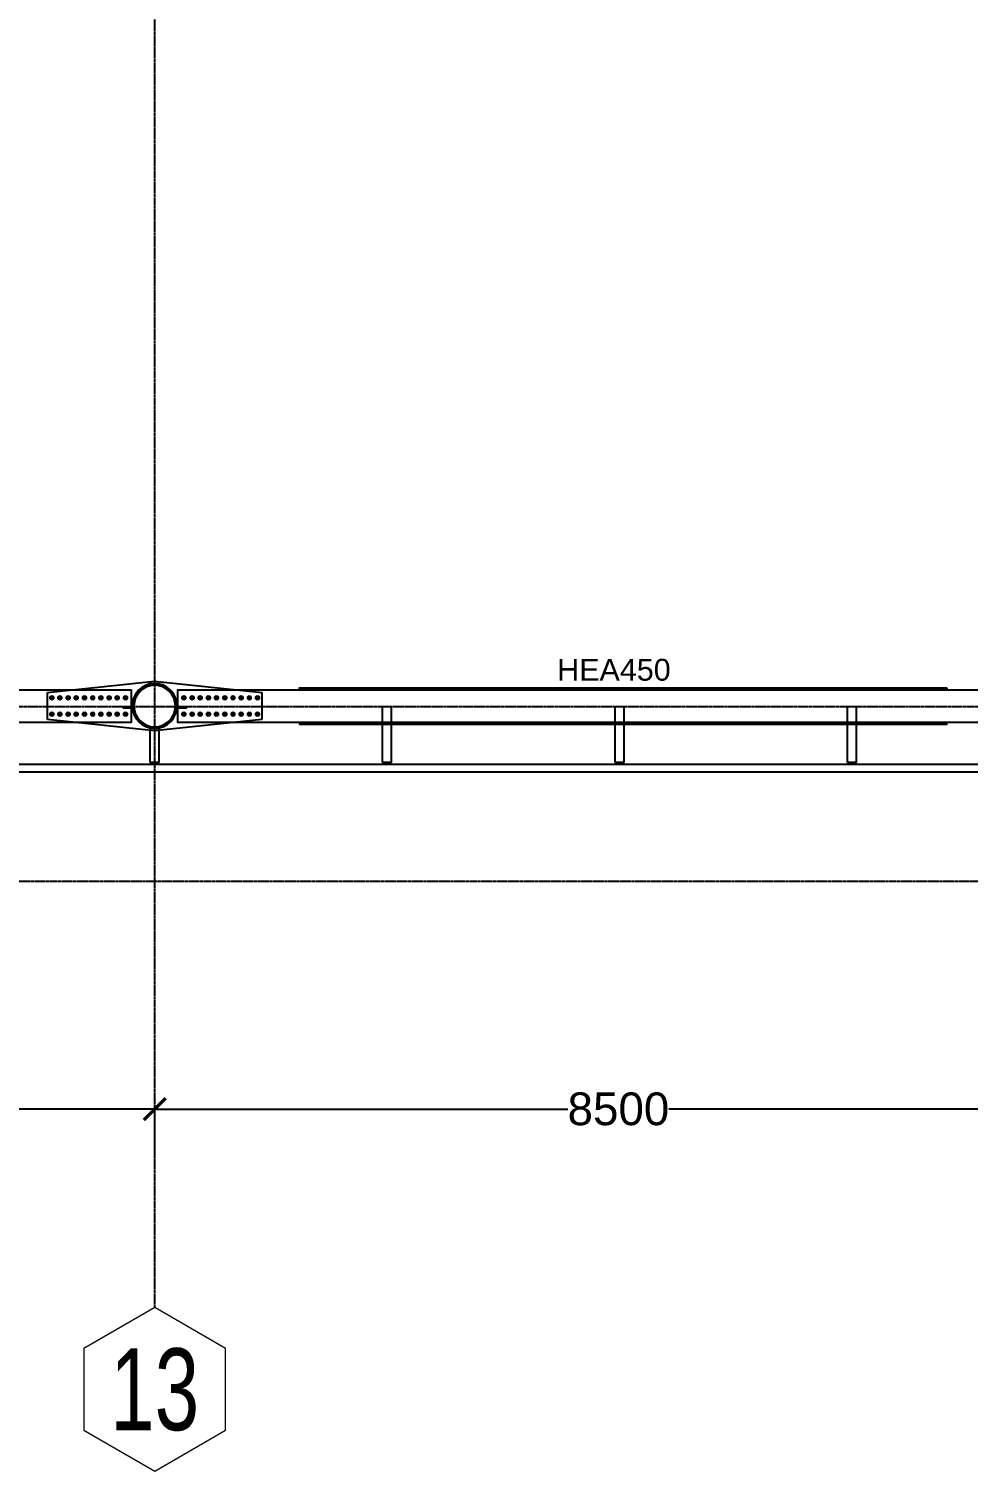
# Model space of a CAD drawing. Header units: millimetres. Extents: x -12345 to 95575, y -14368 to 31862.
# Drawn here: x 58347 to 66955, y -5407 to 7809 of the extents above; entities that cross this region are included whole.
import ezdxf
from ezdxf.enums import TextEntityAlignment as Align

# ---------------------------------------------------------------- set-up
doc = ezdxf.new("R2010")
doc.units = ezdxf.units.MM
doc.header["$LTSCALE"] = 0.95
doc.linetypes.add('DXK_LINE_DOT3', pattern=[5.9187, 2.979, -0.9799, 0.9799, -0.9799])
doc.layers.get('0').update_dxf_attribs({"color": 255})
for name, color, linetype, lineweight in [('0-3', 250, 'Continuous', 5), ('E_COLUMNAS-1', 1, 'Continuous', 25), ('E_COLUMNAS-3', 1, 'Continuous', 35), ('E_TEXTO', 3, 'Continuous', 9), ('E_VIGAS-1', 254, 'Continuous', 25), ('HCB_EJES', 1, 'DXK_LINE_DOT3', 9), ('S-COLS-HDLN-1', 52, 'Continuous', 9)]:
    doc.layers.add(name, color=color, linetype=linetype, lineweight=lineweight)
for name, color, linetype in [('COTAS', 8, 'Continuous'), ('HCB-EJES', 1, 'Continuous'), ('HCB-ROTULOS', 2, 'Continuous'), ('HCB_VIGAS', 4, 'Continuous')]:
    doc.layers.add(name, color=color, linetype=linetype)
doc.styles.add('VERDANA', font='arial.ttf')
doc.dimstyles.new('1.125', dxfattribs={"dimscale": 0, "dimtxt": 300, "dimasz": 200, "dimexe": 4, "dimexo": 4, "dimgap": 15, "dimtad": 0, "dimdec": 0, "dimzin": 4, "dimdsep": 46, "dimtxsty": 'VERDANA', "dimblk": 'ARCHTICK', "dimcen": -10, "dimclrd": 256, "dimclrt": 3, "dimadec": 0, "dimazin": 0, "dimtfac": 1, "dimtdec": 0, "dimtmove": 2, "dimatfit": 0, "dimldrblk": 'OBLIQUE', "dimfxl": 0.05, "dimtolj": 1, "dimtzin": 0, "dimarcsym": 0})

# ---------------------------------------------------------------- blocks, each defined once
blk = doc.blocks.new('EST_SFM_VIGA-METALICA-SECCION-C - EST_SFM_VIGA-METALICA-UPN160-1509776-_10_00m_N_E_-NIVEL-3 DOC')
at = {"layer": 'E_VIGAS-1'}
for p, q in [((44.822, 0.047), (-44.831, 0.047)), ((-44.831, -0.018), (44.822, -0.018))]:
    blk.add_line(p, q, dxfattribs=at)
blk = doc.blocks.new('DCTIB_CNI_EST_MOD-1A-FAC_0001_rvt-2-_10_00m_N_E_-NIVEL-3 DOC')
at = {"layer": 'E_VIGAS-1'}
for p, q in [((-21.073, 142.261), (-20.991, 142.261)), ((-21.073, 141.749), (-21.073, 142.261)), ((-20.991, 141.749), (-20.991, 142.261)), ((-18.943, 142.261), (-18.861, 142.261)), ((-18.943, 141.749), (-18.943, 142.261)), ((-18.861, 141.749), (-18.861, 142.261)), ((-16.813, 142.261), (-16.731, 142.261)), ((-16.813, 141.749), (-16.813, 142.261)), ((-16.731, 141.749), (-16.731, 142.261)), ((-23.203, 142.064), (-23.121, 142.064)), ((-23.203, 141.749), (-23.203, 142.064)), ((-23.121, 141.749), (-23.121, 142.064)), ((-23.121, 141.749), (-23.203, 141.749)), ((-23.203, 141.748), (-23.203, 141.749)), ((-23.203, 141.749), (-23.121, 141.749)), ((-23.175, 141.748), (-23.203, 141.748)), ((-23.165, 141.743), (-23.165, 141.748)), ((-23.165, 141.729), (-23.165, 141.743)), ((-23.16, 141.748), (-23.16, 141.743)), ((-23.16, 141.743), (-23.16, 141.729)), ((-23.121, 141.748), (-23.149, 141.748)), ((-23.121, 141.749), (-23.121, 141.748)), ((-20.991, 141.749), (-21.073, 141.749)), ((-21.073, 141.748), (-21.073, 141.749)), ((-21.073, 141.749), (-20.991, 141.749)), ((-21.045, 141.748), (-21.073, 141.748)), ((-21.035, 141.743), (-21.035, 141.748)), ((-21.035, 141.729), (-21.035, 141.743)), ((-21.03, 141.748), (-21.03, 141.743)), ((-21.03, 141.743), (-21.03, 141.729)), ((-20.991, 141.748), (-21.019, 141.748)), ((-20.991, 141.749), (-20.991, 141.748)), ((-18.861, 141.749), (-18.943, 141.749)), ((-18.943, 141.748), (-18.943, 141.749)), ((-18.943, 141.749), (-18.861, 141.749)), ((-18.915, 141.748), (-18.943, 141.748)), ((-18.905, 141.743), (-18.905, 141.748)), ((-18.905, 141.729), (-18.905, 141.743)), ((-18.9, 141.748), (-18.9, 141.743)), ((-18.9, 141.743), (-18.9, 141.729)), ((-18.861, 141.748), (-18.889, 141.748)), ((-18.861, 141.749), (-18.861, 141.748)), ((-16.731, 141.749), (-16.813, 141.749)), ((-16.813, 141.748), (-16.813, 141.749)), ((-16.813, 141.749), (-16.731, 141.749)), ((-16.785, 141.748), (-16.813, 141.748)), ((-16.775, 141.743), (-16.775, 141.748)), ((-16.775, 141.729), (-16.775, 141.743)), ((-16.77, 141.748), (-16.77, 141.743)), ((-16.77, 141.743), (-16.77, 141.729)), ((-16.731, 141.748), (-16.759, 141.748)), ((-16.731, 141.749), (-16.731, 141.748))]:
    blk.add_line(p, q, dxfattribs=at)
for points, knots in [([(-23.175, 141.748), (-23.174, 141.748), (-23.173, 141.748), (-23.17, 141.748), (-23.168, 141.747), (-23.166, 141.747), (-23.165, 141.745), (-23.165, 141.744), (-23.165, 141.743)], [0, 0, 0, 0, 0.142857, 0.285714, 0.428571, 0.571429, 0.785714, 1, 1, 1, 1]), ([(-23.165, 141.743), (-23.165, 141.744), (-23.165, 141.746), (-23.167, 141.747), (-23.168, 141.747), (-23.17, 141.748), (-23.171, 141.748), (-23.172, 141.748), (-23.174, 141.748), (-23.175, 141.748)], [0, 0, 0, 0, 0.285714, 0.428571, 0.571429, 0.678571, 0.732143, 0.785714, 1, 1, 1, 1]), ([(-23.149, 141.748), (-23.15, 141.748), (-23.151, 141.748), (-23.154, 141.748), (-23.156, 141.747), (-23.158, 141.747), (-23.159, 141.745), (-23.16, 141.744), (-23.16, 141.743)], [0, 0, 0, 0, 0.142857, 0.285714, 0.428571, 0.571429, 0.785714, 1, 1, 1, 1]), ([(-23.16, 141.743), (-23.16, 141.744), (-23.159, 141.746), (-23.158, 141.747), (-23.156, 141.747), (-23.155, 141.748), (-23.154, 141.748), (-23.152, 141.748), (-23.15, 141.748), (-23.149, 141.748)], [0, 0, 0, 0, 0.285714, 0.428571, 0.571429, 0.678571, 0.732143, 0.785714, 1, 1, 1, 1]), ([(-21.045, 141.748), (-21.044, 141.748), (-21.043, 141.748), (-21.04, 141.748), (-21.038, 141.747), (-21.036, 141.747), (-21.035, 141.745), (-21.035, 141.744), (-21.035, 141.743)], [0, 0, 0, 0, 0.142857, 0.285714, 0.428571, 0.571429, 0.785714, 1, 1, 1, 1]), ([(-21.035, 141.743), (-21.035, 141.744), (-21.035, 141.746), (-21.037, 141.747), (-21.038, 141.747), (-21.04, 141.748), (-21.041, 141.748), (-21.042, 141.748), (-21.044, 141.748), (-21.045, 141.748)], [0, 0, 0, 0, 0.285714, 0.428571, 0.571429, 0.678571, 0.732143, 0.785714, 1, 1, 1, 1]), ([(-21.019, 141.748), (-21.02, 141.748), (-21.021, 141.748), (-21.024, 141.748), (-21.026, 141.747), (-21.028, 141.747), (-21.029, 141.745), (-21.03, 141.744), (-21.03, 141.743)], [0, 0, 0, 0, 0.142857, 0.285714, 0.428571, 0.571429, 0.785714, 1, 1, 1, 1]), ([(-21.03, 141.743), (-21.03, 141.744), (-21.029, 141.746), (-21.028, 141.747), (-21.026, 141.747), (-21.025, 141.748), (-21.024, 141.748), (-21.022, 141.748), (-21.02, 141.748), (-21.019, 141.748)], [0, 0, 0, 0, 0.285714, 0.428571, 0.571429, 0.678571, 0.732143, 0.785714, 1, 1, 1, 1]), ([(-18.915, 141.748), (-18.914, 141.748), (-18.913, 141.748), (-18.91, 141.748), (-18.908, 141.747), (-18.906, 141.747), (-18.905, 141.745), (-18.905, 141.744), (-18.905, 141.743)], [0, 0, 0, 0, 0.142857, 0.285714, 0.428571, 0.571429, 0.785714, 1, 1, 1, 1]), ([(-18.905, 141.743), (-18.905, 141.744), (-18.905, 141.746), (-18.907, 141.747), (-18.908, 141.747), (-18.91, 141.748), (-18.911, 141.748), (-18.912, 141.748), (-18.914, 141.748), (-18.915, 141.748)], [0, 0, 0, 0, 0.285714, 0.428571, 0.571429, 0.678571, 0.732143, 0.785714, 1, 1, 1, 1]), ([(-18.889, 141.748), (-18.89, 141.748), (-18.891, 141.748), (-18.894, 141.748), (-18.896, 141.747), (-18.898, 141.747), (-18.899, 141.745), (-18.9, 141.744), (-18.9, 141.743)], [0, 0, 0, 0, 0.142857, 0.285714, 0.428571, 0.571429, 0.785714, 1, 1, 1, 1]), ([(-18.9, 141.743), (-18.9, 141.744), (-18.899, 141.746), (-18.898, 141.747), (-18.896, 141.747), (-18.895, 141.748), (-18.894, 141.748), (-18.892, 141.748), (-18.89, 141.748), (-18.889, 141.748)], [0, 0, 0, 0, 0.285714, 0.428571, 0.571429, 0.678571, 0.732143, 0.785714, 1, 1, 1, 1]), ([(-16.785, 141.748), (-16.784, 141.748), (-16.783, 141.748), (-16.78, 141.748), (-16.778, 141.747), (-16.776, 141.747), (-16.775, 141.745), (-16.775, 141.744), (-16.775, 141.743)], [0, 0, 0, 0, 0.142857, 0.285714, 0.428571, 0.571429, 0.785714, 1, 1, 1, 1]), ([(-16.775, 141.743), (-16.775, 141.744), (-16.775, 141.746), (-16.777, 141.747), (-16.778, 141.747), (-16.78, 141.748), (-16.781, 141.748), (-16.782, 141.748), (-16.784, 141.748), (-16.785, 141.748)], [0, 0, 0, 0, 0.285714, 0.428571, 0.571429, 0.678571, 0.732143, 0.785714, 1, 1, 1, 1]), ([(-16.759, 141.748), (-16.76, 141.748), (-16.761, 141.748), (-16.764, 141.748), (-16.766, 141.747), (-16.768, 141.747), (-16.769, 141.745), (-16.77, 141.744), (-16.77, 141.743)], [0, 0, 0, 0, 0.142857, 0.285714, 0.428571, 0.571429, 0.785714, 1, 1, 1, 1]), ([(-16.77, 141.743), (-16.77, 141.744), (-16.769, 141.746), (-16.768, 141.747), (-16.766, 141.747), (-16.765, 141.748), (-16.764, 141.748), (-16.762, 141.748), (-16.76, 141.748), (-16.759, 141.748)], [0, 0, 0, 0, 0.285714, 0.428571, 0.571429, 0.678571, 0.732143, 0.785714, 1, 1, 1, 1])]:
    blk.add_open_spline(points, degree=3, knots=knots, dxfattribs=at)
blk.add_blockref('EST_SFM_VIGA-METALICA-SECCION-C - EST_SFM_VIGA-METALICA-UPN160-1509776-_10_00m_N_E_-NIVEL-3 DOC', (-41.042, 141.682), dxfattribs=at)
blk = doc.blocks.new('EST_SCM_COLUMNA-METALICA-SECCION-CIRCULAR - EST_SCM_COLUMNA-TUBULAR-CIRCULAR_PTEØ_16__e_12_7mm-V43-_10_00m_N_E_-NIVEL-3 DOC')
at = {"layer": 'S-COLS-HDLN-1'}
h = blk.add_hatch(dxfattribs=at)
h.set_pattern_fill('FP_11', color=256, style=0, pattern_type=2)
h.set_pattern_definition([(45, (-142.266, -23.162), (-0.15909903, 0.15909903), [])])
h.paths.add_polyline_path([(-0.203, 0), (-0.197, -0.049), (-0.18, -0.094), (-0.15, -0.137), (-0.115, -0.167), (-0.072, -0.19), (-0.023, -0.202), (0.024, -0.202), (0.072, -0.19), (0.117, -0.166), (0.155, -0.13), (0.182, -0.089), (0.198, -0.046), (0.203, 0), (0.197, 0.049), (0.18, 0.094), (0.15, 0.137), (0.109, 0.171), (0.068, 0.191), (0.019, 0.202), (-0.024, 0.202), (-0.072, 0.19), (-0.115, 0.167), (-0.152, 0.135), (-0.182, 0.089), (-0.198, 0.046)])
h.paths.add_polyline_path([(-0.19, 0), (-0.184, 0.049), (-0.165, 0.094), (-0.143, 0.126), (-0.108, 0.157), (-0.068, 0.178), (-0.023, 0.189), (0.024, 0.189), (0.072, 0.176), (0.109, 0.156), (0.143, 0.126), (0.169, 0.089), (0.185, 0.046), (0.191, 0), (0.185, -0.046), (0.169, -0.089), (0.143, -0.126), (0.108, -0.157), (0.068, -0.178), (0.023, -0.189), (-0.024, -0.189), (-0.068, -0.178), (-0.108, -0.157), (-0.143, -0.126), (-0.169, -0.089), (-0.185, -0.046)])
at = {"layer": 'E_COLUMNAS-1'}
for radius, start, end in [(0.203, 360, 180), (0.19, 0, 180), (0.203, 180, 360), (0.19, 180, 0)]:
    blk.add_arc((0, 0), radius, start, end, dxfattribs=at)
blk = doc.blocks.new('Part-72574620-1782 - 1471')
at = {"color": 253, "linetype": 'Continuous'}
for p, q in [((71240, 7909), (72223, 8013)), ((72223, 8013), (73206, 7909)), ((71240, 7659), (71240, 7909)), ((73206, 7909), (73206, 7659)), ((72223, 7557), (71240, 7659)), ((73206, 7659), (72223, 7557))]:
    blk.add_line(p, q, dxfattribs=at)
for start, end in [(80, 260), (260, 80)]:
    blk.add_arc((72223, 7785), 206, start, end, dxfattribs=at)
blk = doc.blocks.new('Bolt-72574620-1787 - 1471')
at = {"color": 253, "linetype": 'Continuous'}
for p, q in [((72476, 7868), (72491, 7876)), ((72476, 7850), (72476, 7868)), ((72491, 7842), (72476, 7850)), ((72491, 7876), (72506, 7868)), ((72506, 7850), (72491, 7842)), ((72506, 7868), (72506, 7850)), ((72551, 7868), (72566, 7876)), ((72551, 7850), (72551, 7868)), ((72566, 7842), (72551, 7850)), ((72566, 7876), (72581, 7868)), ((72581, 7850), (72566, 7842)), ((72581, 7868), (72581, 7850)), ((72626, 7868), (72641, 7876)), ((72626, 7850), (72626, 7868)), ((72641, 7842), (72626, 7850)), ((72641, 7876), (72656, 7868)), ((72656, 7850), (72641, 7842)), ((72656, 7868), (72656, 7850)), ((72701, 7868), (72716, 7876)), ((72701, 7850), (72701, 7868)), ((72716, 7842), (72701, 7850)), ((72716, 7876), (72731, 7868)), ((72731, 7850), (72716, 7842)), ((72731, 7868), (72731, 7850)), ((72776, 7868), (72791, 7876)), ((72776, 7850), (72776, 7868)), ((72791, 7842), (72776, 7850)), ((72791, 7876), (72806, 7868)), ((72806, 7850), (72791, 7842)), ((72806, 7868), (72806, 7850)), ((72851, 7868), (72866, 7876)), ((72851, 7850), (72851, 7868)), ((72866, 7842), (72851, 7850)), ((72866, 7876), (72881, 7868)), ((72881, 7850), (72866, 7842)), ((72881, 7868), (72881, 7850)), ((72926, 7868), (72941, 7876)), ((72926, 7850), (72926, 7868)), ((72941, 7842), (72926, 7850)), ((72941, 7876), (72956, 7868)), ((72956, 7850), (72941, 7842)), ((72956, 7868), (72956, 7850)), ((73001, 7868), (73016, 7876)), ((73001, 7850), (73001, 7868)), ((73016, 7842), (73001, 7850)), ((73016, 7876), (73031, 7868)), ((73031, 7850), (73016, 7842)), ((73031, 7868), (73031, 7850)), ((73076, 7868), (73091, 7876)), ((73076, 7850), (73076, 7868)), ((73091, 7842), (73076, 7850)), ((73091, 7876), (73106, 7868)), ((73106, 7850), (73091, 7842)), ((73106, 7868), (73106, 7850)), ((73151, 7868), (73166, 7876)), ((73151, 7850), (73151, 7868)), ((73166, 7842), (73151, 7850)), ((73166, 7876), (73181, 7868)), ((73181, 7850), (73166, 7842)), ((73181, 7868), (73181, 7850)), ((72476, 7718), (72491, 7726)), ((72476, 7700), (72476, 7718)), ((72491, 7692), (72476, 7700)), ((72491, 7726), (72506, 7718)), ((72506, 7700), (72491, 7692)), ((72506, 7718), (72506, 7700)), ((72551, 7718), (72566, 7726)), ((72551, 7700), (72551, 7718)), ((72566, 7692), (72551, 7700)), ((72566, 7726), (72581, 7718)), ((72581, 7700), (72566, 7692)), ((72581, 7718), (72581, 7700)), ((72626, 7718), (72641, 7726)), ((72626, 7700), (72626, 7718)), ((72641, 7692), (72626, 7700)), ((72641, 7726), (72656, 7718)), ((72656, 7700), (72641, 7692)), ((72656, 7718), (72656, 7700)), ((72701, 7718), (72716, 7726)), ((72701, 7700), (72701, 7718)), ((72716, 7692), (72701, 7700)), ((72716, 7726), (72731, 7718)), ((72731, 7700), (72716, 7692)), ((72731, 7718), (72731, 7700)), ((72776, 7718), (72791, 7726)), ((72776, 7700), (72776, 7718)), ((72791, 7692), (72776, 7700)), ((72791, 7726), (72806, 7718)), ((72806, 7700), (72791, 7692)), ((72806, 7718), (72806, 7700)), ((72851, 7718), (72866, 7726)), ((72851, 7700), (72851, 7718)), ((72866, 7692), (72851, 7700)), ((72866, 7726), (72881, 7718)), ((72881, 7700), (72866, 7692)), ((72881, 7718), (72881, 7700)), ((72926, 7718), (72941, 7726)), ((72926, 7700), (72926, 7718)), ((72941, 7692), (72926, 7700)), ((72941, 7726), (72956, 7718)), ((72956, 7700), (72941, 7692)), ((72956, 7718), (72956, 7700)), ((73001, 7718), (73016, 7726)), ((73001, 7700), (73001, 7718)), ((73016, 7692), (73001, 7700)), ((73016, 7726), (73031, 7718)), ((73031, 7700), (73016, 7692)), ((73031, 7718), (73031, 7700)), ((73076, 7718), (73091, 7726)), ((73076, 7700), (73076, 7718)), ((73091, 7692), (73076, 7700)), ((73091, 7726), (73106, 7718)), ((73106, 7700), (73091, 7692)), ((73106, 7718), (73106, 7700)), ((73151, 7718), (73166, 7726)), ((73151, 7700), (73151, 7718)), ((73166, 7692), (73151, 7700)), ((73166, 7726), (73181, 7718)), ((73181, 7700), (73166, 7692)), ((73181, 7718), (73181, 7700))]:
    blk.add_line(p, q, dxfattribs=at)
for centre, radius, start, end in [((72491, 7859), 11.5, 18, 198), ((72491, 7859), 11.5, 198, 18), ((72491, 7859), 10, 90, 270), ((72491, 7859), 10, 270, 90), ((72566, 7859), 11.5, 18, 198), ((72566, 7859), 11.5, 198, 18), ((72566, 7859), 10, 90, 270), ((72566, 7859), 10, 270, 90), ((72641, 7859), 11.5, 18, 198), ((72641, 7859), 11.5, 198, 18), ((72641, 7859), 10, 90, 270), ((72641, 7859), 10, 270, 90), ((72716, 7859), 11.5, 18, 198), ((72716, 7859), 11.5, 198, 18), ((72716, 7859), 10, 90, 270), ((72716, 7859), 10, 270, 90), ((72791, 7859), 11.5, 18, 198), ((72791, 7859), 11.5, 198, 18), ((72791, 7859), 10, 90, 270), ((72791, 7859), 10, 270, 90), ((72866, 7859), 11.5, 18, 198), ((72866, 7859), 11.5, 198, 18), ((72866, 7859), 10, 90, 270), ((72866, 7859), 10, 270, 90), ((72941, 7859), 11.5, 18, 198), ((72941, 7859), 11.5, 198, 18), ((72941, 7859), 10, 90, 270), ((72941, 7859), 10, 270, 90), ((73016, 7859), 11.5, 18, 198), ((73016, 7859), 11.5, 198, 18), ((73016, 7859), 10, 90, 270), ((73016, 7859), 10, 270, 90), ((73091, 7859), 11.5, 18, 198), ((73091, 7859), 11.5, 198, 18), ((73091, 7859), 10, 90, 270), ((73091, 7859), 10, 270, 90), ((73166, 7859), 11.5, 18, 198), ((73166, 7859), 11.5, 198, 18), ((73166, 7859), 10, 90, 270), ((73166, 7859), 10, 270, 90), ((72491, 7709), 11.5, 18, 198), ((72491, 7709), 11.5, 198, 18), ((72491, 7709), 10, 90, 270), ((72491, 7709), 10, 270, 90), ((72566, 7709), 11.5, 18, 198), ((72566, 7709), 11.5, 198, 18), ((72566, 7709), 10, 90, 270), ((72566, 7709), 10, 270, 90), ((72641, 7709), 11.5, 18, 198), ((72641, 7709), 11.5, 198, 18), ((72641, 7709), 10, 90, 270), ((72641, 7709), 10, 270, 90), ((72716, 7709), 11.5, 18, 198), ((72716, 7709), 11.5, 198, 18), ((72716, 7709), 10, 90, 270), ((72716, 7709), 10, 270, 90), ((72791, 7709), 11.5, 18, 198), ((72791, 7709), 11.5, 198, 18), ((72791, 7709), 10, 90, 270), ((72791, 7709), 10, 270, 90), ((72866, 7709), 11.5, 18, 198), ((72866, 7709), 11.5, 198, 18), ((72866, 7709), 10, 90, 270), ((72866, 7709), 10, 270, 90), ((72941, 7709), 11.5, 18, 198), ((72941, 7709), 11.5, 198, 18), ((72941, 7709), 10, 90, 270), ((72941, 7709), 10, 270, 90), ((73016, 7709), 11.5, 18, 198), ((73016, 7709), 11.5, 198, 18), ((73016, 7709), 10, 90, 270), ((73016, 7709), 10, 270, 90), ((73091, 7709), 11.5, 18, 198), ((73091, 7709), 11.5, 198, 18), ((73091, 7709), 10, 90, 270), ((73091, 7709), 10, 270, 90), ((73166, 7709), 11.5, 18, 198), ((73166, 7709), 11.5, 198, 18), ((73166, 7709), 10, 90, 270), ((73166, 7709), 10, 270, 90)]:
    blk.add_arc(centre, radius, start, end, dxfattribs=at)
blk = doc.blocks.new('Bolt-72574620-1788 - 1471')
at = {"color": 253, "linetype": 'Continuous'}
for p, q in [((71265, 7868), (71280, 7876)), ((71265, 7850), (71265, 7868)), ((71280, 7842), (71265, 7850)), ((71280, 7876), (71295, 7868)), ((71295, 7850), (71280, 7842)), ((71295, 7868), (71295, 7850)), ((71340, 7868), (71355, 7876)), ((71340, 7850), (71340, 7868)), ((71355, 7842), (71340, 7850)), ((71355, 7876), (71370, 7868)), ((71370, 7850), (71355, 7842)), ((71370, 7868), (71370, 7850)), ((71415, 7868), (71430, 7876)), ((71415, 7850), (71415, 7868)), ((71430, 7842), (71415, 7850)), ((71430, 7876), (71445, 7868)), ((71445, 7850), (71430, 7842)), ((71445, 7868), (71445, 7850)), ((71490, 7868), (71505, 7876)), ((71490, 7850), (71490, 7868)), ((71505, 7842), (71490, 7850)), ((71505, 7876), (71520, 7868)), ((71520, 7850), (71505, 7842)), ((71520, 7868), (71520, 7850)), ((71565, 7868), (71580, 7876)), ((71565, 7850), (71565, 7868)), ((71580, 7842), (71565, 7850)), ((71580, 7876), (71595, 7868)), ((71595, 7850), (71580, 7842)), ((71595, 7868), (71595, 7850)), ((71640, 7868), (71655, 7876)), ((71640, 7850), (71640, 7868)), ((71655, 7842), (71640, 7850)), ((71655, 7876), (71670, 7868)), ((71670, 7850), (71655, 7842)), ((71670, 7868), (71670, 7850)), ((71715, 7868), (71730, 7876)), ((71715, 7850), (71715, 7868)), ((71730, 7842), (71715, 7850)), ((71730, 7876), (71745, 7868)), ((71745, 7850), (71730, 7842)), ((71745, 7868), (71745, 7850)), ((71790, 7868), (71805, 7876)), ((71790, 7850), (71790, 7868)), ((71805, 7842), (71790, 7850)), ((71805, 7876), (71820, 7868)), ((71820, 7850), (71805, 7842)), ((71820, 7868), (71820, 7850)), ((71865, 7868), (71880, 7876)), ((71865, 7850), (71865, 7868)), ((71880, 7842), (71865, 7850)), ((71880, 7876), (71895, 7868)), ((71895, 7850), (71880, 7842)), ((71895, 7868), (71895, 7850)), ((71940, 7868), (71955, 7876)), ((71940, 7850), (71940, 7868)), ((71955, 7842), (71940, 7850)), ((71955, 7876), (71970, 7868)), ((71970, 7850), (71955, 7842)), ((71970, 7868), (71970, 7850)), ((71265, 7718), (71280, 7726)), ((71265, 7700), (71265, 7718)), ((71280, 7692), (71265, 7700)), ((71280, 7726), (71295, 7718)), ((71295, 7700), (71280, 7692)), ((71295, 7718), (71295, 7700)), ((71340, 7718), (71355, 7726)), ((71340, 7700), (71340, 7718)), ((71355, 7692), (71340, 7700)), ((71355, 7726), (71370, 7718)), ((71370, 7700), (71355, 7692)), ((71370, 7718), (71370, 7700)), ((71415, 7718), (71430, 7726)), ((71415, 7700), (71415, 7718)), ((71430, 7692), (71415, 7700)), ((71430, 7726), (71445, 7718)), ((71445, 7700), (71430, 7692)), ((71445, 7718), (71445, 7700)), ((71490, 7718), (71505, 7726)), ((71490, 7700), (71490, 7718)), ((71505, 7692), (71490, 7700)), ((71505, 7726), (71520, 7718)), ((71520, 7700), (71505, 7692)), ((71520, 7718), (71520, 7700)), ((71565, 7718), (71580, 7726)), ((71565, 7700), (71565, 7718)), ((71580, 7692), (71565, 7700)), ((71580, 7726), (71595, 7718)), ((71595, 7700), (71580, 7692)), ((71595, 7718), (71595, 7700)), ((71640, 7718), (71655, 7726)), ((71640, 7700), (71640, 7718)), ((71655, 7692), (71640, 7700)), ((71655, 7726), (71670, 7718)), ((71670, 7700), (71655, 7692)), ((71670, 7718), (71670, 7700)), ((71715, 7718), (71730, 7726)), ((71715, 7700), (71715, 7718)), ((71730, 7692), (71715, 7700)), ((71730, 7726), (71745, 7718)), ((71745, 7700), (71730, 7692)), ((71745, 7718), (71745, 7700)), ((71790, 7718), (71805, 7726)), ((71790, 7700), (71790, 7718)), ((71805, 7692), (71790, 7700)), ((71805, 7726), (71820, 7718)), ((71820, 7700), (71805, 7692)), ((71820, 7718), (71820, 7700)), ((71865, 7718), (71880, 7726)), ((71865, 7700), (71865, 7718)), ((71880, 7692), (71865, 7700)), ((71880, 7726), (71895, 7718)), ((71895, 7700), (71880, 7692)), ((71895, 7718), (71895, 7700)), ((71940, 7718), (71955, 7726)), ((71940, 7700), (71940, 7718)), ((71955, 7692), (71940, 7700)), ((71955, 7726), (71970, 7718)), ((71970, 7700), (71955, 7692)), ((71970, 7718), (71970, 7700))]:
    blk.add_line(p, q, dxfattribs=at)
for centre, radius, start, end in [((71280, 7859), 11.5, 18.0041, 198.0041), ((71280, 7859), 11.5, 198.0041, 18.0041), ((71280, 7859), 10, 90.0041, 270.0041), ((71280, 7859), 10, 270.0041, 90.0041), ((71355, 7859), 11.5, 18.0041, 198.0041), ((71355, 7859), 11.5, 198.0041, 18.0041), ((71355, 7859), 10, 90.0041, 270.0041), ((71355, 7859), 10, 270.0041, 90.0041), ((71430, 7859), 11.5, 18.0041, 198.0041), ((71430, 7859), 11.5, 198.0041, 18.0041), ((71430, 7859), 10, 90.0041, 270.0041), ((71430, 7859), 10, 270.0041, 90.0041), ((71505, 7859), 11.5, 18.0041, 198.0041), ((71505, 7859), 11.5, 198.0041, 18.0041), ((71505, 7859), 10, 90.0041, 270.0041), ((71505, 7859), 10, 270.0041, 90.0041), ((71580, 7859), 11.5, 18.0041, 198.0041), ((71580, 7859), 11.5, 198.0041, 18.0041), ((71580, 7859), 10, 90.0041, 270.0041), ((71580, 7859), 10, 270.0041, 90.0041), ((71655, 7859), 11.5, 18.0041, 198.0041), ((71655, 7859), 11.5, 198.0041, 18.0041), ((71655, 7859), 10, 90.0041, 270.0041), ((71655, 7859), 10, 270.0041, 90.0041), ((71730, 7859), 11.5, 18.0041, 198.0041), ((71730, 7859), 11.5, 198.0041, 18.0041), ((71730, 7859), 10, 90.0041, 270.0041), ((71730, 7859), 10, 270.0041, 90.0041), ((71805, 7859), 11.5, 18.0041, 198.0041), ((71805, 7859), 11.5, 198.0041, 18.0041), ((71805, 7859), 10, 90.0041, 270.0041), ((71805, 7859), 10, 270.0041, 90.0041), ((71880, 7859), 11.5, 18.0041, 198.0041), ((71880, 7859), 11.5, 198.0041, 18.0041), ((71880, 7859), 10, 90.0041, 270.0041), ((71880, 7859), 10, 270.0041, 90.0041), ((71955, 7859), 11.5, 18.0041, 198.0041), ((71955, 7859), 11.5, 198.0041, 18.0041), ((71955, 7859), 10, 90.0041, 270.0041), ((71955, 7859), 10, 270.0041, 90.0041), ((71280, 7709), 11.5, 18.0041, 198.0041), ((71280, 7709), 11.5, 198.0041, 18.0041), ((71280, 7709), 10, 90.0041, 270.0041), ((71280, 7709), 10, 270.0041, 90.0041), ((71355, 7709), 11.5, 18.0041, 198.0041), ((71355, 7709), 11.5, 198.0041, 18.0041), ((71355, 7709), 10, 90.0041, 270.0041), ((71355, 7709), 10, 270.0041, 90.0041), ((71430, 7709), 11.5, 18.0041, 198.0041), ((71430, 7709), 11.5, 198.0041, 18.0041), ((71430, 7709), 10, 90.0041, 270.0041), ((71430, 7709), 10, 270.0041, 90.0041), ((71505, 7709), 11.5, 18.0041, 198.0041), ((71505, 7709), 11.5, 198.0041, 18.0041), ((71505, 7709), 10, 90.0041, 270.0041), ((71505, 7709), 10, 270.0041, 90.0041), ((71580, 7709), 11.5, 18.0041, 198.0041), ((71580, 7709), 11.5, 198.0041, 18.0041), ((71580, 7709), 10, 90.0041, 270.0041), ((71580, 7709), 10, 270.0041, 90.0041), ((71655, 7709), 11.5, 18.0041, 198.0041), ((71655, 7709), 11.5, 198.0041, 18.0041), ((71655, 7709), 10, 90.0041, 270.0041), ((71655, 7709), 10, 270.0041, 90.0041), ((71730, 7709), 11.5, 18.0041, 198.0041), ((71730, 7709), 11.5, 198.0041, 18.0041), ((71730, 7709), 10, 90.0041, 270.0041), ((71730, 7709), 10, 270.0041, 90.0041), ((71805, 7709), 11.5, 18.0041, 198.0041), ((71805, 7709), 11.5, 198.0041, 18.0041), ((71805, 7709), 10, 90.0041, 270.0041), ((71805, 7709), 10, 270.0041, 90.0041), ((71880, 7709), 11.5, 18.0041, 198.0041), ((71880, 7709), 11.5, 198.0041, 18.0041), ((71880, 7709), 10, 90.0041, 270.0041), ((71880, 7709), 10, 270.0041, 90.0041), ((71955, 7709), 11.5, 18.0041, 198.0041), ((71955, 7709), 11.5, 198.0041, 18.0041), ((71955, 7709), 10, 90.0041, 270.0041), ((71955, 7709), 10, 270.0041, 90.0041)]:
    blk.add_arc(centre, radius, start, end, dxfattribs=at)
blk = doc.blocks.new('_ArchTick')
at = {"color": 0, "linetype": 'ByBlock', "const_width": 0.15}
blk.add_lwpolyline([(-0.5, -0.5), (0.5, 0.5)], dxfattribs=at)
blk = doc.blocks.new('*D619')
at = {"layer": 'COTAS', "color": 0, "lineweight": -2, "transparency": 16777216}
for p, q in [((51000, -2507), (51000, -2085)), ((59500, -2507), (59500, -2085))]:
    blk.add_line(p, q, dxfattribs=at)
at = {"layer": 'COTAS', "lineweight": -2, "transparency": 16777216}
for p, q in [((51000, -2089), (54787, -2089)), ((59500, -2089), (55713, -2089))]:
    blk.add_line(p, q, dxfattribs=at)
at = {"layer": 'Defpoints', "color": 0, "transparency": 16777216}
for p in [(51000, -2089), (51000, -2511), (59500, -2511)]:
    blk.add_point(p, dxfattribs=at)
at = {"layer": 'COTAS', "lineweight": -2, "transparency": 16777216, "xscale": 200, "yscale": 200, "zscale": 200, "rotation": 180}
blk.add_blockref('_ArchTick', (51000, -2089), dxfattribs=at)
at = {"layer": 'COTAS', "lineweight": -2, "transparency": 16777216, "xscale": 200, "yscale": 200, "zscale": 200}
blk.add_blockref('_ArchTick', (59500, -2089), dxfattribs=at)
at = {"layer": 'COTAS', "color": 3, "transparency": 16777216, "insert": (55250, -2089), "char_height": 300, "attachment_point": 5, "style": 'VERDANA'}
blk.add_mtext('\\A1;8500', dxfattribs=at)
blk = doc.blocks.new('_Oblique')
at = {"color": 0, "linetype": 'ByBlock', "lineweight": -2}
blk.add_line((-0.5, -0.5), (0.5, 0.5), dxfattribs=at)
blk = doc.blocks.new('*D620')
at = {"layer": 'COTAS', "color": 0, "lineweight": -2, "transparency": 16777216}
for p, q in [((59500, -2507), (59500, -2085)), ((68000, -2507), (68000, -2085))]:
    blk.add_line(p, q, dxfattribs=at)
at = {"layer": 'COTAS', "lineweight": -2, "transparency": 16777216}
for p, q in [((59500, -2089), (63287, -2089)), ((68000, -2089), (64213, -2089))]:
    blk.add_line(p, q, dxfattribs=at)
at = {"layer": 'Defpoints', "color": 0, "transparency": 16777216}
for p in [(59500, -2089), (59500, -2511), (68000, -2511)]:
    blk.add_point(p, dxfattribs=at)
at = {"layer": 'COTAS', "lineweight": -2, "transparency": 16777216, "xscale": 200, "yscale": 200, "zscale": 200, "rotation": 180}
blk.add_blockref('_ArchTick', (59500, -2089), dxfattribs=at)
at = {"layer": 'COTAS', "lineweight": -2, "transparency": 16777216, "xscale": 200, "yscale": 200, "zscale": 200}
blk.add_blockref('_ArchTick', (68000, -2089), dxfattribs=at)
at = {"layer": 'COTAS', "color": 3, "transparency": 16777216, "insert": (63750, -2089), "char_height": 300, "attachment_point": 5, "style": 'VERDANA'}
blk.add_mtext('\\A1;8500', dxfattribs=at)

msp = doc.modelspace()

# ---------------------------------------------------------------- linework, layer by layer
at = {"layer": 'HCB-EJES', "linetype": 'DXK_LINE_DOT3'}
for p, q in [((59500, -3906.8), (59500, 29407)), ((-6888.4, 1600), (90118.8, 1600)), ((-10844.5, 0), (94075, 0))]:
    msp.add_line(p, q, dxfattribs=at)
at = {"layer": 'HCB_EJES', "color": 40, "linetype": 'ByBlock', "true_color": 0xf8d731}
msp.add_lwpolyline([(58850.5, -5031.8), (59500, -5406.8), (60149.5, -5031.8), (60149.5, -4281.8), (59500, -3906.8), (58850.5, -4281.8)], close=True, dxfattribs=at)
at = {"layer": 'HCB_VIGAS'}
for points in [[(51135, 1453.4), (51135, 1753.4), (59284.1, 1753.4), (59284.1, 1453.4), (59284.1, 1453.4)], [(66760.1, 1769.4), (66760.1, 1753.4), (60826.8, 1753.4), (60826.8, 1769.4)], [(59206.9, 1587.7), (59296.9, 1587.7), (59296.9, 1597.7), (59206.9, 1597.7)], [(59793.1, 1597.6), (59703.1, 1597.6), (59703.1, 1587.6), (59793.1, 1587.6)], [(66760.1, 1453.4), (60827.8, 1453.4), (60827.8, 1437.4), (66760.1, 1437.4)]]:
    msp.add_lwpolyline(points, close=True, dxfattribs=at)
msp.add_lwpolyline([(67865, 1753.4), (67865, 1453.4), (59713.2, 1453.4), (59713.2, 1753.4), (67865, 1753.4)], dxfattribs=at)

# ---------------------------------------------------------------- block references
for name in ['Part-72574620-1782 - 1471', 'Bolt-72574620-1788 - 1471', 'Bolt-72574620-1787 - 1471']:
    msp.add_blockref(name, (-12723.3, -6180))
at = {"layer": '0-3', "lineweight": 0, "xscale": 1000.000000003685, "yscale": 1000.000000003685, "zscale": 1000.000000003685}
msp.add_blockref('DCTIB_CNI_EST_MOD-1A-FAC_0001_rvt-2-_10_00m_N_E_-NIVEL-3 DOC', (82662.1, -140662.4), dxfattribs=at)
at = {"layer": 'E_COLUMNAS-3', "rotation": 89.9999999999999}
for xscale, yscale, zscale in [(1000.000000003685, 1000.000000003685, 1000.000000003685), (999.9999999999967, 999.9999999999967, 999.9999999999967)]:
    msp.add_blockref('EST_SCM_COLUMNA-METALICA-SECCION-CIRCULAR - EST_SCM_COLUMNA-TUBULAR-CIRCULAR_PTEØ_16__e_12_7mm-V43-_10_00m_N_E_-NIVEL-3 DOC', (59500, 1603.4), dxfattribs=dict(at, xscale=xscale, yscale=yscale, zscale=zscale))

# ---------------------------------------------------------------- texts
at = {"layer": 'E_TEXTO', "style": 'VERDANA'}
msp.add_text('HEA450', height=200, dxfattribs=at).set_placement((63708.7, 1836.1), align=Align.CENTER)
at = {"layer": 'HCB-ROTULOS', "color": 4, "style": 'VERDANA', "width": 0.7}
msp.add_text('13', height=750, dxfattribs=at).set_placement((59500, -4656.8), align=Align.MIDDLE_CENTER)

# ---------------------------------------------------------------- dimensions: what is measured, and where the dimension line sits
at = {"layer": 'COTAS'}
for base, p1, p2, picture, middle in [((51000, -2089.1), (59500, -2511.2), (51000, -2511.2), '*D619', (55250, -2089.1)), ((59500, -2089.1), (68000, -2511.2), (59500, -2511.2), '*D620', (63750, -2089.1))]:
    dim = msp.add_linear_dim(base=base, p1=p1, p2=p2, dimstyle='1.125', override={"dimscale": 1}, dxfattribs=at)
    dim.commit()
    dim.dimension.update_dxf_attribs({"geometry": picture, "text_midpoint": middle})

doc.saveas('drawing.dxf')
